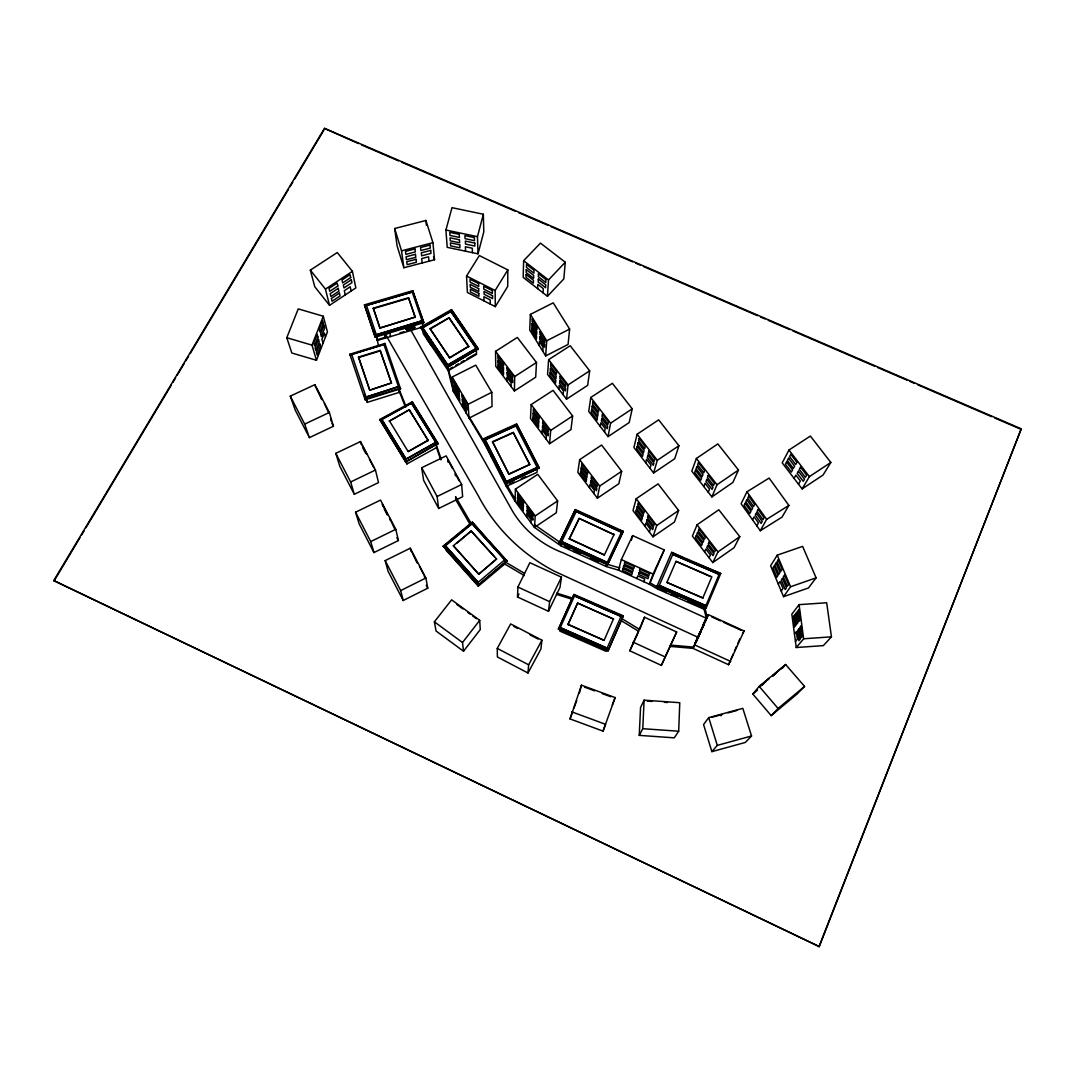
<?xml version="1.0" encoding="UTF-8"?>
<svg xmlns="http://www.w3.org/2000/svg" width="1075" height="1075" viewBox="0 0 1075 1075"><rect width="100%" height="100%" fill="white"/><g stroke="black" fill="none" stroke-linecap="round" stroke-linejoin="round"><path stroke-width="1.5" d="M445.467 547.162L445.816 549.889L478.308 586.184L504.726 564.026L504.739 561.392M504.753 559.82L471.925 523.552L445.252 545.549L478.079 582.408L504.753 559.82L471.925 523.552M505.559 483.884L539.368 467.894L516.591 423.967L483.011 439.003L505.559 483.884L539.368 467.894M506.312 483.28L506.298 486.343L515.086 501.259L534.45 527.449L561.083 545.925L606.219 566.525L618.461 570.153L649.407 584.263L657.846 589.181L704.044 609.229L706.382 618.273L692.999 648.373L669.913 646.371L670.518 645.107L693.684 647.11M506.325 481.734L485.013 439.648L515.839 425.834L537.325 467.652L506.325 481.734L485.013 439.648M506.849 380.967L506.876 377.191L511.082 382.754L511.028 386.503M507.83 269.906L507.709 286.434L495.306 306.644L467.383 292.454L466.55 276.02L479.356 255.554L507.83 269.906L495.132 290.505L495.306 306.644M507.01 561.029L472.261 522.114L443.196 546.073L477.972 585.364L507.01 561.029L489.098 541.236M508.972 474.317L492.511 441.704L513.245 432.405L529.814 464.467L508.972 474.317L492.511 441.704M529.034 463.406L513.245 432.405M514.414 390.964L514.697 376.532L495.562 351.323L517.317 337.442L536.492 362.49L535.699 377.204L514.414 390.964L495.736 366.266L495.562 351.323M515.839 425.834L485.027 439.957M539.327 468.525L516.591 423.967M515.086 501.259L515.395 489.152L537.742 474.33L557.629 500.91L556.312 512.748L535.807 526.522M523.646 260.688L523.176 277.39L547.457 296.283L563.837 278.895L565.262 262.233L540.456 243.111L523.646 260.688L548.505 279.957L547.457 296.283M517.518 597.001L517.895 587.044L529.867 562.682L561.446 577.168L560.008 587.34L548.478 611.299L517.518 597.001L518.983 594.018M678.688 731.228L679.776 702.714L644.1 700.174L640.552 707.525L639.249 735.367L674.253 737.84L678.688 731.228L642.769 728.689L639.249 735.367M530.365 314.411L529.72 330.079L545.67 355.933L568.07 344.443L569.629 329.071L553.208 302.841L530.365 314.411L546.691 340.788L545.67 355.933M642.769 728.689L644.1 700.174M531.171 404.603L530.499 418.471L549.58 443.72L570.973 429.61L572.626 415.985L553.047 390.373L531.171 404.603L550.709 430.39L549.58 443.72M537.634 288.637L537.836 284.391L543.305 288.637L543.063 292.87M526.602 516.833L526.75 513.81L531.117 519.709L530.942 522.705M539.207 345.465L539.435 341.501L543.036 347.319L542.781 351.256M534.45 527.449L535.229 515.919L515.395 489.152M541.854 433.494L542.096 430L546.396 435.684L546.127 439.151M548.64 359.641L547.565 374.409L566.525 399.161L587.649 385.361L589.678 370.835L570.207 345.733L548.64 359.641L568.057 384.917L566.525 399.161M528 673.004L528.645 664.82L541.907 640.189L510.665 623.93L497.255 648.4L497.389 656.959L528 673.004L540.94 648.951L541.907 640.189M558.852 389.137L559.202 385.414L563.475 390.991L563.098 394.686M548.478 611.299L549.621 601.664L561.446 577.168M559.309 542.821L575.3 509.577L623.258 531.292L607.509 564.805L559.309 542.821L575.3 509.577M705.415 619.899C703.359 625.758 707.941 613.65 706.826 616.875M561.083 545.925L561.446 543.184M561.62 541.813L576.254 511.539L621.578 532.058L607.173 562.588L561.647 541.572L607.241 562.346L606.219 566.525M579.667 459.657L577.826 472.368L597.378 498.195L618.837 483.723L621.673 471.267L601.597 445.05L579.667 459.657L599.689 486.048L597.378 498.195M614.107 534.288L604.365 554.955L569.266 538.978L579.116 518.419L614.013 534.638L579.116 518.419M590.793 397.481L588.724 411.47L608.047 436.611L629.184 422.569L632.221 408.822L612.374 383.318L590.793 397.481L610.6 423.16L608.047 436.611M569.253 546.866L568.863 549.446L569.239 548.68M558.409 629.197L573.983 594.421L623.285 615.881L607.993 650.926L558.409 629.197L573.983 594.421M576.254 511.539L621.511 532.327M560.263 627.625L607.12 648.158L560.263 627.625L574.507 595.913L621.041 616.405L607.577 610.546M574.48 549.258L574.077 551.824L574.44 551.045M589.463 487.727L590 484.543L594.408 490.361L593.83 493.519M600.226 426.439L600.831 422.905L605.185 428.576L604.553 432.069M613.556 618.743L604.096 640.351L567.99 624.562L577.584 603.075L613.462 619.039L577.584 603.075M574.507 595.913L606.072 609.888M598.762 561.056L598.399 561.822L590.511 558.234L591.089 556.38L590.578 558.409M591.707 556.487L591.263 557.414M598.399 561.822L599.003 559.981L595.053 558.18L599.097 559.994M598.883 560.25L598.587 561.419L590.753 557.723M604.365 554.955L569.32 538.629M637.099 434.246L633.914 447.469L653.627 472.987L674.737 458.703L678.916 445.735L658.666 419.841L637.099 434.246L657.309 460.315L653.627 472.987M607.509 564.805L623.258 531.292M570.019 718.92L581.454 685.192L615.128 697.567L603.021 731.121L570.019 718.92L572.249 712.792M579.492 692.905L581.454 685.192M620.786 535.108L621.578 532.058M478.026 253.834L483.79 231.837L483.347 214.248L451.984 207.663L445.923 230.023L447.213 247.331L478.026 253.834L477.461 236.661L483.347 214.248M595.496 644.462L595.308 645.161M645.645 462.653L646.545 459.334L650.993 465.072L650.066 468.364M636.198 498.733L633 510.598L652.982 536.815L674.401 522.101L678.634 510.491L658.088 483.871L636.198 498.733L656.704 525.541L652.982 536.815M664.229 549.903L653.076 574.037L649.407 584.263L664.229 549.903L632.651 535.592L621.35 559.605L618.461 570.153L619.845 567.21M631.294 540.349L632.651 535.592M604.096 640.351L568.043 624.266M644.893 526.199L645.793 523.229L650.294 529.142L649.367 532.071M607.993 650.926L623.285 615.881M636.897 578.552L637.771 575.891L644.731 579.062L643.831 581.709M698.333 635.903L696.022 642.232M696.385 458.461L691.789 471.159L711.892 496.905L732.868 482.473L738.485 470.03L717.831 443.908L696.385 458.461L717.012 484.758L711.892 496.905M573.916 708.21L576.711 700.551M698.642 635.083L699.597 634.344L698.441 636.924L700.524 632.06M697.971 636.709L699.247 635.123L697.379 639.276M629.829 650.818L644.489 617.225L676.659 631.992L661.353 665.385L629.829 650.818L638.201 632.57M702.647 627.424L703.655 623.917M703.44 625.717L701.666 629.345L703.534 625.354M697.662 637.408C694.907 643.683 700.389 632.866 700.147 632.745M700.86 631.146L701.411 629.923L700.981 630.877M702.539 626.456L704.474 621.982L703.493 624.253M641.573 624.938L644.489 617.225M656.865 586.439L706.194 607.859L656.865 586.439L671.673 552.362L720.747 573.513L706.194 607.859M612.32 704.972L615.128 697.567M603.021 731.121L605.601 724.335L571.752 711.838M671.673 552.362L682.195 557.522M658.8 586.681L657.846 589.181L659.177 586.117M659.284 585.432L705.912 605.655L659.284 585.432L672.789 554.378L719.148 574.359L705.912 605.655M696.761 640.74L696.224 641.869M672.789 554.378L719.148 574.359M695.162 643.065L696.707 639.423M704.259 623.863L703.735 625.045M706.732 616.969C705.563 619.952 708.465 615.048 707.283 617.09M316.453 360.273L327.432 331.933L323.279 316.225L298.232 308.888L286.797 337.711L291.822 353.003L316.453 360.273L311.992 345.142L323.279 316.225M700.08 631.979L698.777 634.908M701.666 629.587L700.645 630.676M706.288 618.044L706.705 617.09L706.772 618.219M818.989 946.645L1021.25 428.831L324.475 128.355L53.75 580.581L819.271 946.605L1021.25 428.831M696.291 640.458C696.976 639.84 696.412 641.654 696.506 639.947M703.749 486.478L705.012 483.293L709.554 489.085L708.25 492.243M666.917 582.422L702.835 597.982L666.917 582.422L676.027 561.365L711.838 576.805L702.835 597.982M676.027 561.365L710.185 576.482M699.583 634.143C698.092 637.005 702.754 627.881 700.806 630.326M666.769 590.256L665.815 592.594L666.164 591.814M699.744 632.772L699.691 633.901L700.483 632.033L697.541 638.59L698.199 637.139M703.587 623.984L705.281 621.431M699.516 633.242L699.664 632.799M700.752 630.474L701.102 629.587M702.701 627.128L701.935 628.741L703.01 626.308M700.376 632.49L699.906 633.417L701.411 630.071L699.852 633.551M702.942 626.806L702.862 625.637M698.307 636.884L698.481 636.508M698.602 636.212L697.635 638.402L698.683 636.185M699.489 634.344L698.925 635.634M701.612 628.432L702.459 627.76M697.084 524.802L692.394 536.089L712.792 562.574L734.077 547.686L739.802 536.667L718.826 509.778L697.084 524.802L718.006 551.878L712.792 562.574M701.8 628.055L702.257 628.297M704.098 623.917L703.776 624.911M697.823 637.999L698.105 637.354L554.418 571.228A178.181 165.55 12.2 0 1 478.281 495.736L384.877 333.317M701.975 628.687L703.426 625.516M699.046 635.352L699.341 634.68M697.111 638.684L698.535 636.4M702.257 628.136L702.768 626.873M688.645 600.253L688.188 601.221L696.493 604.204M697.084 602.968L696.264 604.728M699.502 634.304L698.831 634.667M702.593 627.263L702.405 627.8M695.686 641.735L696.049 640.982L696.157 641.95M671.485 594.126L671.149 594.918L672.48 591.788M699.261 634.868L699.677 633.833M703.063 626.537L703.278 625.717M698.387 636.843L697.984 637.757M706.396 619.093L705.442 619.845L706.356 617.803M695.189 642.877L695.485 643.576M702.015 628.539L701.33 629.103M705.697 619.24L706.866 617.87M728.581 664.713L744.088 630.944L708.358 614.645L692.999 648.373L728.581 664.713L729.898 661.689M731.215 658.666L733.19 654.111M734.521 651.087L736.496 646.545M737.813 643.522L739.788 638.967M607.12 648.158L621.108 616.19M704.73 622.734L704.676 621.538M697.971 637.65L697.581 638.644M698.468 635.473L699.193 635.271M704.609 621.834L705.375 621.229M705.348 621.296L705.885 620.114L704.649 622.197M699.019 634.411L699.435 633.457M695.471 643.589L695.122 643.146M567.99 624.562L577.517 603.371M706.947 617.722L707.189 617.184M661.353 665.385L676.659 631.992M706.517 618.73L707.122 617.292M704.528 551.851L705.818 549.029L710.427 554.996L709.097 557.777M639.598 629.52L640.996 626.483M607.644 563.515L620.423 536.506M590.914 557.24L598.977 560.908M703.399 625.435L702.338 627.37M590.511 558.234L590.874 557.455M569.266 538.978L579.062 518.782M746.95 491.786L741.118 503.772L760.294 530.727L782.022 517.115L788.875 505.425L769.122 478.066L746.95 491.786L766.636 519.332L760.294 530.727M704.824 622.546L704.259 622.519M696.963 603.236L696.439 604.311L688.417 600.697M720.747 573.513L692.918 562.131M704.044 609.229L705.281 606.851M752.527 519.803L754.113 516.806L758.439 522.88L756.827 525.85M788.983 450.022L782.21 462.868L802.098 488.897L823.06 475.042L830.827 462.465L810.389 436.06L788.983 450.022L809.394 476.615L802.098 488.897M708.358 614.645L706.382 618.273L563.3 552.926A98.618 92.719 9.9 0 1 512.641 511.377L410.61 329.649M794.049 478.362L795.876 475.137L800.351 480.995L798.497 484.193M54.113 580.917L79.953 537.728M81.673 534.853L84.267 530.539M85.987 527.664L171.261 385.172M172.994 382.297L175.574 377.97M177.294 375.094L184.188 363.578M185.908 360.703L188.488 356.389M190.221 353.5L288.422 189.428M290.142 186.553L292.723 182.239M294.456 179.35L323.736 130.424M777.238 555.157L770.6 565.773L783.554 596.665L808.481 587.944L816.1 577.839L802.635 546.382L777.238 555.157L790.568 586.748L783.554 596.665M742.543 633.269L744.088 630.944M778.3 584.142L780.074 581.508L782.99 588.482L781.202 591.062M708.734 717.616L703.561 724.537L711.878 751.64L745.284 742.462L751.546 735.985L742.812 708.344L708.734 717.616L717.294 745.378L711.878 751.64M799.088 604.647L791.832 614.161L796.239 647.526L823.356 645.618L831.445 636.83L826.675 602.753L799.088 604.647L803.657 638.778L796.239 647.526M463.527 651.235L480.27 629.547L479.705 620.329L451.634 599.823L434.381 621.82L436.06 631.012L463.527 651.235L462.519 642.528L479.705 620.329M720.895 715.802L721.876 714.566L711.637 717.348M794.452 633.995L796.347 631.657L797.341 639.182L795.446 641.479M752.809 694.02L759.192 686.374L785.623 664.498L804.543 686.401L797.032 694.033L771.205 715.614L752.809 694.02L757.472 690.163M760.079 686.293L769.176 678.338L768.007 679.722M780.625 669.268L781.861 667.83L772.737 675.799L777.238 672.063M782.627 667.992L785.623 664.498M548.505 279.957L565.262 262.233M771.205 715.614L778.098 708.479L804.543 686.401M478.684 574.265L496.596 558.946L471.28 530.929L453.354 545.737L478.684 574.265L496.596 558.946M477.972 585.364L507.024 560.492M761.207 685.353L765.736 681.604M761.302 685.608L763.559 683.74M773.032 675.879L775.277 674.025M443.276 546.611L463.459 529.975M467.249 526.844L469.775 524.761M445.292 545.804L471.938 523.821M457.224 542.915L471.28 530.929M718.006 551.878L739.802 536.667M656.704 525.541L678.634 510.491M717.012 484.758L738.485 470.03M657.309 460.315L678.916 445.735M599.689 486.048L621.673 471.267M535.229 515.919L557.629 500.91M329.528 305.34L355.852 287.912L352.412 271.357L337.281 252.531L310.339 270.121L314.76 286.716L329.528 305.34L325.443 289.108L310.339 270.121M610.6 423.16L632.221 408.822M809.394 476.615L830.827 462.465M325.443 289.108L352.412 271.357M550.709 430.39L572.626 415.985M568.057 384.917L589.678 370.835M514.697 376.532L536.492 362.49M766.636 519.332L788.875 505.425M506.325 481.452L537.339 467.356L537.016 472.355L506.298 486.343L485.188 444.889L453.368 391.461L448.235 370.714L447.724 364.855L476.306 348.394L450.963 311.387L422.502 327.553L447.751 365.204L476.306 348.394M447.24 367.448L478.321 348.77L451.487 309.613L420.473 327.217L447.24 367.448L478.321 348.77M449.928 368.765L452.75 367.126M455.572 365.5L458.407 363.874M461.229 362.235L464.064 360.609M466.886 358.969L475.365 354.078M449.525 357.854L468.687 346.338L449.148 317.757L430 328.641L449.525 357.854L468.687 346.338M435.886 350.893L427.528 340.009L428.253 339.592M430.726 340.251L430 340.668L430.403 344.269M427.608 323.992L436.06 319.194M438.882 317.595L441.691 315.996M444.512 314.397L447.321 312.798M423.967 327.109L450.963 311.387M431.424 328.359L449.148 317.757M438.036 443.424L405.571 462.048L438.036 443.424L412.195 401.862L379.771 419.505L406.928 463.93L436.544 447.563L436.141 444.284M428.146 440.092L408.137 451.567L428.199 440.508L409.333 409.763L389.405 421.104L409.333 409.763M435.912 442.349L406.068 459.132L435.912 442.349L411.497 403.085L379.905 420.177M406.068 459.132L381.813 419.586L411.497 403.085M546.691 340.788L569.629 329.071M491.799 392.294L492.054 406.417L468.969 418.175L468.149 404.281L491.799 392.294L475.741 365.164L452.185 377.016L453.368 391.461M403.192 600.495L400.679 590.592L425.888 578.001L410.274 548.196L385.172 560.612L388.048 571.188L403.192 600.495L427.769 588.186L425.888 578.001M373.952 552.59L370.741 541.585L395.802 529.29L380.537 500.077L355.583 512.211L359.144 523.847L373.952 552.59L398.395 540.55L395.802 529.29M438.681 508.475L462.64 496.717L461.659 484.502L446.152 455.881L421.696 467.732L423.631 480.323L438.681 508.475L437.095 496.516L421.696 467.732M437.095 496.516L461.659 484.502M354.307 494.285L378.507 482.581L375.457 470.044L360.501 441.556L335.79 453.341L339.781 466.254L354.307 494.285L350.652 481.99L335.79 453.341M350.652 481.99L375.457 470.044M309.398 437.632L333.452 426.238L329.353 412.477L314.841 384.675L290.29 396.137L295.303 410.247L309.398 437.632L304.695 424.101L290.29 396.137M304.695 424.101L329.353 412.477M509.617 483.871L513.984 481.882M521.281 478.563L525.648 476.574M501.031 473.551L502.509 477.717L499.217 470.272M508.972 473.914L529.814 464.467M488.803 451.957L489.582 451.607M492.014 456.378L491.235 456.727L491.167 453.677L489.327 450.089M483.038 439.662L495.226 434.192M498.276 432.835L516.578 424.638M492.511 442.121L513.232 432.822M790.568 586.748L816.1 577.839M369.706 390.185L391.434 382.955L380.187 350.41L358.499 357.075L369.706 390.185L391.434 382.955M366.091 397.065L398.516 386.624L366.091 397.065L351.659 354.36L383.896 344.47L398.583 386.96M365.151 399.833L400.545 388.801L400.424 388.102L364.989 399.134L365.151 399.833L349.792 354.239L384.931 343.462L400.545 388.801M364.667 394.565L367.301 402.346L399.497 392.308L398.812 388.29M358.607 357.545L378.736 351.35M379.905 328.05L415.205 317.071L408.527 297.748L373.28 308.135L379.905 328.05L415.205 317.071M376.304 334.742L422.153 320.753L376.304 334.742L366.535 305.461L412.195 292.024L422.193 321.103M375.162 337.174L375.014 336.408L423.631 321.962L412.787 290.667L364.452 304.87L375.162 337.174L423.725 322.728L423.631 321.962M384.622 334.459L384.38 333.72L385.28 338.087L384.622 334.459L389.929 332.887M412.666 326.276L406.31 328.157L406.713 330.2L414.627 327.848L414.292 325.9L414.493 327.458L406.578 329.823M412.706 326.383L406.35 328.265L414.426 326.289M406.283 329.393L408.984 328.601M406.377 329.528L413.109 327.526M406.39 329.703L414.466 327.364M377.957 339.458L385.025 337.348M399.86 332.941L403.891 331.745M374.369 331.422L377.406 340.479L422.892 326.948L422.368 322.567M373.374 308.632L406.995 298.729M367.838 304.722L387.148 299.038M393.584 297.157L401.62 294.778M404.845 293.838L412.894 291.473L412.787 290.667M717.294 745.378L751.546 735.985M727.99 712.873L736.751 710.494M403.851 267.756L434.528 259.747L432.943 242.668L425.915 220.469L394.659 228.518L397.105 245.879L403.851 267.756L401.539 250.824L394.659 228.518M401.539 250.824L432.943 242.668M803.657 638.778L831.445 636.83M647.298 701.115L651.893 701.451M664.417 702.298L667.468 702.526M445.923 230.023L477.461 236.661M286.797 337.711L311.992 345.142M606.797 564.12L619.119 567.761M572.464 598.063L556.783 593.145L556.608 594.394L572.249 599.312M584.598 687.153L594.703 690.862M602.175 693.577L610.855 696.761M358.486 143.593L324.475 128.355M361.576 144.923L398.543 160.874M401.62 162.204L515.61 211.358M518.688 212.689L547.954 225.307M551.032 226.637L632.678 261.857M635.755 263.173L640.378 265.176M643.455 266.506L757.445 315.66M760.536 316.991L765.158 318.979M768.235 320.31L789.803 329.608M792.88 330.939L874.526 366.158M877.603 367.475L906.87 380.107M909.947 381.437L914.57 383.426M917.647 384.756L991.593 416.643M994.671 417.973L1020.86 429.261M685.259 558.839L689.854 560.814M693.039 601.207L697.178 602.981M690.177 600.414L696.923 603.344M688.538 600.428L695.256 603.344L688.376 600.522M660.453 589.328L664.74 591.196M672.95 594.757L677.357 596.665M697.702 605.494L702.096 607.402M573.889 594.905L623.137 616.338M595.375 644.745L601.973 647.634L601.785 648.332L599.272 646.895M558.476 628.754L608.128 650.496M559.726 631.025L606.139 651.369M575.219 510.155L615.626 528.457M618.622 529.814L623.11 531.843M621.35 559.605L653.076 574.037M559.376 542.284L607.644 564.294M590.793 557.441L598.842 561.11M565.06 546.772L567.842 548.035M575.878 551.703L580.178 553.665M711.717 616.875L720.519 620.893M723.462 622.237L741.065 630.259M694.853 645L730.785 661.501M517.895 587.044L549.621 601.664M633.054 642.124L665.385 657.04M53.75 580.581L819.271 946.605M466.55 276.02L495.132 290.505M513.729 626.403L517.747 628.485M530.029 634.841L538.091 639.034M497.255 648.4L528.645 664.82M649.958 582.744L658.424 587.676M504.739 561.688L524.519 573.311M504.726 564.026L524.398 575.595M621.928 618.676L639.504 629.359M621.283 620.705L638.765 631.347M534.624 524.761L560.088 542.405M456.929 604.513L462.935 608.907M467.947 612.535L470.366 614.295M472.772 616.069L476.4 618.703M434.381 621.82L462.519 642.528M485.739 537.527L472.261 522.114M471.293 531.292L494.406 556.85M453.354 545.737L478.671 573.942M445.252 545.549L478.066 582.166L478.308 586.184M473.981 579.398L476.171 581.844M473.054 578.471L474.908 580.54M463.365 568.138L466.012 571.107L465.932 570.086M443.196 546.073L477.945 584.867M759.192 686.374L778.098 708.479M478.348 349.523L451.487 309.613M450.989 311.75L476.319 348.743M449.189 318.24L468.713 346.808M430 328.641L449.484 357.384M422.502 327.553L447.724 364.855M420.473 327.217L447.173 366.723M439.621 355.959L443.236 361.079M436.369 351.606L443.626 362.651L443.491 361.16M438.116 444.083L412.195 401.862M411.55 403.407L435.953 442.645M409.414 410.207L428.199 440.508M389.325 420.674L408.137 451.567M406.014 458.837L381.813 419.586M400.814 452.898L403.38 457.09M379.771 419.505L405.45 461.417M468.861 416.442L485.134 443.222M506.312 484.046L515.14 499.028M452.185 377.016L468.149 404.281M471.186 523.485L455.585 496.663L455.907 500.023L470.581 525.285M452.454 468.485L447.818 459.912L448.047 462.183M459.106 480.74L455.222 473.551L455.424 475.768M362.288 445.601L366.763 454.134M369.424 459.173L373.939 467.759M362.88 447.926L365.863 453.583M412.034 552.16L417.073 562.964M419.492 566.377L423.523 574.063M426.251 585.284L427.769 588.186M384.353 509.08L387.39 514.898L382.31 504.081L382.834 506.177M396.903 537.702L398.395 540.55M324.341 403.407L328.708 412.84M331.906 423.281L333.452 426.238M385.172 560.612L400.679 590.592M355.583 512.211L370.741 541.585M483.011 439.003L506.701 485.201M398.906 388.881L406.095 406.605M405.45 407.008L398.422 389.217M412.894 291.473L423.725 322.728M415.273 317.555L408.527 297.748M391.515 383.412L380.187 350.41M414.372 327.109L414.627 327.848M406.458 329.461L406.713 330.2M358.499 357.075L369.612 389.741M436.154 444.405L441.314 459.643M436.544 447.563L440.643 459.697M390.292 335.79L390.547 336.529L389.674 332.135M373.28 308.135L379.811 327.553M367.784 311.79L369.303 316.319M364.452 304.87L375.014 336.408M433.547 256.643L434.528 259.747M314.841 384.675L315.822 387.86M330.562 418.914L331.275 421.306M323.011 343.328L321.909 339.337L324.381 332.981L325.47 337.012M704.81 607.751L707.175 616.835M360.501 441.556L361.254 444.472M447.926 367.153L453.086 388.008M349.792 354.239L349.98 354.978L385.065 344.215L384.931 343.462M390.091 520.045L389.607 518.002L394.673 528.819M366.4 398.382L367.301 402.346M345.263 294.926L344.296 290.693L350.208 286.783L351.135 291.043M410.274 548.196L410.919 551.3M366.535 305.461L412.195 292.024M376.841 337.563L378.548 346.325M376.572 336.179L377.406 340.479M424.195 575.353L424.531 577.168M406.35 460.732L406.928 463.93M422.717 329.367L423.241 333.707L448.235 370.714L476.547 354.374L476.373 350.141M427.111 336.394L427.528 340.009M422.166 262.972L421.682 258.591L428.562 256.791L429.006 261.185M425.915 220.469L426.385 225.239M439.097 354.669L439.245 356.174M439.944 355.892L440.065 357.088M444.418 362.503L444.526 363.699M470.272 575.367L470.339 576.187M462.653 407.358L462.398 403.716L465.918 409.736L466.147 413.338M465.583 251.214L465.368 246.766L472.288 248.231L472.476 252.665M485.08 441.597L485.188 444.889M484.019 300.906L483.911 296.713L490.187 299.898L490.267 304.077M498.8 469.197L498.813 470.46M503.503 372.098L503.503 374.637L497.873 367.207L497.846 364.64L503.503 372.098M503.503 367.771L503.49 370.351L497.833 362.866L497.806 360.259L503.503 367.771M503.584 363.216L503.584 365.822L497.873 358.297L497.846 355.65L503.584 363.216M507.078 372.541L507.064 375.094L512.762 382.606L512.802 380.08L507.078 372.541M506.997 367.784L506.983 370.378L512.721 377.943L512.762 375.377L506.997 367.784M517.424 500.654L517.357 502.737L523.189 510.612L523.283 508.569L517.424 500.654M517.518 497.12L517.465 499.217L523.337 507.158L523.418 505.089L517.518 497.12M517.72 493.425L517.653 495.562L523.565 503.543L523.659 501.447L517.72 493.425M526.132 274.555L526.038 277.431L533.361 283.128L533.482 280.266L526.132 274.555M526.28 269.664L526.186 272.58L533.563 278.304L533.684 275.415L526.28 269.664M526.562 264.477L526.454 267.433L533.885 273.198L534.006 270.255L526.562 264.477M531.762 328.359L531.655 331.046L536.452 338.84L536.586 336.179L531.762 328.359M531.964 323.777L531.843 326.504L536.68 334.325L536.815 331.637L531.964 323.777M532.246 318.953L532.125 321.721L536.989 329.595L537.137 326.854L532.246 318.953M538.454 273.776L538.306 276.692L545.751 282.483L545.939 279.581L538.454 273.776M538.333 279.07L538.199 281.946L545.589 287.697L545.764 284.835L538.333 279.07M527.207 506.285L527.099 508.368L533.052 516.39L533.173 514.347L527.207 506.285M527.14 510.128L527.032 512.184L532.931 520.166L533.066 518.137L527.14 510.128M532.918 417.221L532.783 419.599L538.535 427.205L538.683 424.853L532.918 417.221M533.119 413.163L532.998 415.582L538.777 423.227L538.938 420.849L533.119 413.163M533.428 408.917L533.294 411.362L539.126 419.062L539.287 416.643L533.428 408.917M539.878 336.623L539.717 339.31L544.582 347.171L544.756 344.524L539.878 336.623M540.053 331.637L539.892 334.365L544.797 342.28L544.971 339.592L540.053 331.637M542.768 421.306L542.606 423.711L548.465 431.451L548.653 429.073L542.768 421.306M542.593 425.713L542.418 428.078L548.237 435.778L548.425 433.44L542.593 425.713M550.091 372.837L549.889 375.377L555.6 382.834L555.829 380.322L550.091 372.837M550.413 368.523L550.212 371.09L555.963 378.588L556.192 376.048L550.413 368.523M550.843 363.968L550.642 366.575L556.433 374.127L556.662 371.547L550.843 363.968M559.82 380.819L559.591 383.345L565.369 390.883L565.625 388.384L559.82 380.819M560.129 376.129L559.887 378.696L565.719 386.274L565.987 383.735L560.129 376.129M580.648 471.535L580.325 473.726L586.211 481.493L586.56 479.343L580.648 471.535M581.199 467.827L580.863 470.03L586.789 477.864L587.152 475.674L581.199 467.827M581.871 463.93L581.535 466.174L587.514 474.048L587.877 471.844L581.871 463.93M591.586 410.18L591.223 412.585L597.042 420.15L597.431 417.785L591.586 410.18M592.204 406.095L591.828 408.527L597.7 416.146L598.09 413.741L592.204 406.095M592.957 401.795L592.58 404.267L598.493 411.927L598.896 409.481L592.957 401.795M590.901 480.659L590.524 482.823L596.491 490.684L596.88 488.561L590.901 480.659M591.452 476.615L591.075 478.805L597.082 486.72L597.485 484.556L591.452 476.615M602.417 414.13L602 416.562L607.939 424.262L608.383 421.87L602.417 414.13M601.798 418.592L601.382 420.97L607.281 428.629L607.711 426.264L601.798 418.592M637.166 446.461L636.602 448.718L642.541 456.405L643.119 454.161L637.166 446.461M638.107 442.591L637.542 444.889L643.522 452.615L644.113 450.344L638.107 442.591M639.208 438.533L638.631 440.871L644.664 448.651L645.269 446.34L639.208 438.533M647.889 455.262L647.284 457.52L653.291 465.287L653.923 463.07L647.889 455.262M648.857 451.057L648.238 453.341L654.299 461.162L654.944 458.904L648.857 451.057M636.279 510.074L635.715 512.103L641.735 520.004L642.326 518.002L636.279 510.074M637.233 506.607L636.655 508.663L642.729 516.618L643.32 514.576L637.233 506.607M638.335 502.979L637.757 505.075L643.871 513.071L644.476 511.015L638.335 502.979M622.936 568.621L622.425 570.435L631.751 574.682L632.315 572.894L622.936 568.621M623.796 565.531L623.272 567.372L632.678 571.658L633.242 569.831L623.796 565.531M624.857 562.265L624.333 564.133L633.807 568.447L634.384 566.606L624.857 562.265M647.15 519.642L646.532 521.644L652.633 529.639L653.278 527.65L647.15 519.642M648.131 515.852L647.513 517.895L653.654 525.944L654.312 523.928L648.131 515.852M640.042 569.226L639.45 571.067L648.951 575.394L649.582 573.566L640.042 569.226M639.168 572.572L638.59 574.372L648.01 578.673L648.642 576.885L639.168 572.572M695.512 470.326L694.705 472.503L700.766 480.256L701.585 478.106L695.512 470.326M696.869 466.617L696.049 468.821L702.15 476.615L702.996 474.438L696.869 466.617M698.428 462.72L697.594 464.964L703.749 472.812L704.595 470.608L698.428 462.72M317.918 337.039L314.532 345.733L313.752 343.033L317.152 334.325L317.918 337.039M323.293 323.333L319.933 331.96L319.181 329.219L322.554 320.552L323.293 323.333M318.469 339.297L315.096 347.951L315.875 350.611L319.221 341.984L318.469 339.297M323.938 325.308L320.592 333.908L321.331 336.609L324.663 328.036L323.938 325.308M319.745 343.798L316.399 352.398L317.165 355.019L320.484 346.446L319.745 343.798M708.264 475.365L707.39 477.555L713.572 485.457L714.472 483.293L708.264 475.365M706.839 479.41L705.979 481.573L712.12 489.407L713.007 487.284L706.839 479.41M696.17 535.78L695.35 537.702L701.491 545.683L702.338 543.775L696.17 535.78M697.554 532.474L696.721 534.436L702.916 542.458L703.776 540.523L697.554 532.474M699.14 529.034L698.293 531.023L704.542 539.112L705.402 537.151L699.14 529.034M709.124 542.028L708.237 543.977L714.512 552.093L715.426 550.185L709.124 542.028M707.673 545.63L706.799 547.538L713.034 555.614L713.934 553.732L707.673 545.63M745.096 503.288L744.075 505.344L749.853 513.46L750.901 511.445L745.096 503.288M746.816 499.794L745.781 501.877L751.613 510.034L752.661 507.991L746.816 499.794M748.751 496.139L747.716 498.249L753.575 506.473L754.65 504.39L748.751 496.139M756.33 513.178L755.255 515.207L761.113 523.431L762.215 521.429L756.33 513.178M758.144 509.362L757.055 511.431L762.968 519.695L764.083 517.666L758.144 509.362M786.564 462.035L785.382 464.239L791.375 472.073L792.571 469.896L786.564 462.035M788.553 458.273L787.357 460.503L793.39 468.391L794.613 466.187L788.553 458.273M790.797 454.335L789.587 456.606L795.661 464.534L796.911 462.304L790.797 454.335M800.526 467.114L799.276 469.332L805.39 477.313L806.667 475.123L800.526 467.114M798.416 471.199L797.18 473.39L803.253 481.318L804.517 479.154L798.416 471.199M774.094 566.162L772.938 567.976L776.849 577.275L778.018 575.488L774.094 566.162M776.056 563.058L774.887 564.899L778.824 574.265L780.007 572.451L776.056 563.058M778.219 559.86L777.037 561.728L781.001 571.148L782.21 569.32L778.219 559.86M784.562 575.018L783.339 576.818L787.343 586.305L788.58 584.531L784.562 575.018M782.479 578.404L781.283 580.178L785.234 589.597L786.457 587.864L782.479 578.404M794.519 615.169L793.269 616.781L794.6 626.832L795.863 625.247L794.519 615.169M796.656 612.387L795.379 614.04L796.723 624.145L797.999 622.532L796.656 612.387M798.967 609.552L797.677 611.218L799.034 621.404L800.337 619.764L798.967 609.552M798.832 628.956L797.556 630.541L798.9 640.713L800.203 639.182L798.832 628.956M801.117 625.905L799.813 627.518L801.184 637.771L802.501 636.198L801.117 625.905M337.832 286.004L329.743 291.325L329.031 288.436L337.16 283.101L337.832 286.004M350.692 277.592L342.643 282.9L341.998 279.984L350.074 274.663L350.692 277.592M338.249 288.342L330.2 293.65L330.898 296.498L338.921 291.204L338.249 288.342M351.337 279.755L343.315 285.05L343.96 287.925L351.942 282.644L351.337 279.755M339.377 293.139L331.382 298.42L332.067 301.228L340.036 295.961L339.377 293.139M415.447 254.318L406.081 256.764L406.471 259.72L415.797 257.288L415.447 254.318M430.685 250.408L421.333 252.84L421.669 255.81L430.981 253.377L430.685 250.408M416.052 259.303L406.74 261.736L407.129 264.652L416.401 262.233L416.052 259.303M414.95 248.916L405.503 251.375L405.893 254.372L415.299 251.926L414.95 248.916M429.987 245.087L420.567 247.532L420.903 250.556L430.282 248.11L429.987 245.087M459.267 234.363L449.793 232.375L450.008 235.438L459.442 237.427L459.267 234.363M474.384 237.615L464.911 235.627L465.058 238.677L474.492 240.666L474.384 237.615M459.455 239.792L450.049 237.817L450.264 240.827L459.63 242.802L459.455 239.792M474.774 243.058L465.368 241.082L465.515 244.092L474.881 246.067L474.774 243.058M459.751 244.858L450.412 242.883L450.627 245.866L459.925 247.828L459.751 244.858M478.603 283.572L470.03 279.231L470.151 282.134L478.697 286.461L478.603 283.572M492.31 290.586L483.71 286.232L483.79 289.108L492.35 293.448L492.31 290.586M478.657 288.664L470.151 284.351L470.272 287.213L478.765 291.513L478.657 288.664M492.552 295.746L484.019 291.419L484.099 294.268L492.592 298.581L492.552 295.746M478.832 293.462L470.38 289.162L470.501 291.997L478.926 296.27L478.832 293.462M458.971 389.714L454.188 381.544L454.389 384.097L459.159 392.241L458.971 389.714M466.644 402.87L461.833 394.659L461.995 397.159L466.792 405.356L466.644 402.87M459.227 394.108L454.483 385.979L454.685 388.492L459.415 396.594L459.227 394.108M467.007 407.425L462.223 399.255L462.398 401.727L467.155 409.857L467.007 407.425M459.536 398.287L454.819 390.212L455.021 392.697L459.724 400.733L459.536 398.287M321.035 397.092L316.695 388.76L321.801 399.591L321.035 397.092"/></g></svg>
